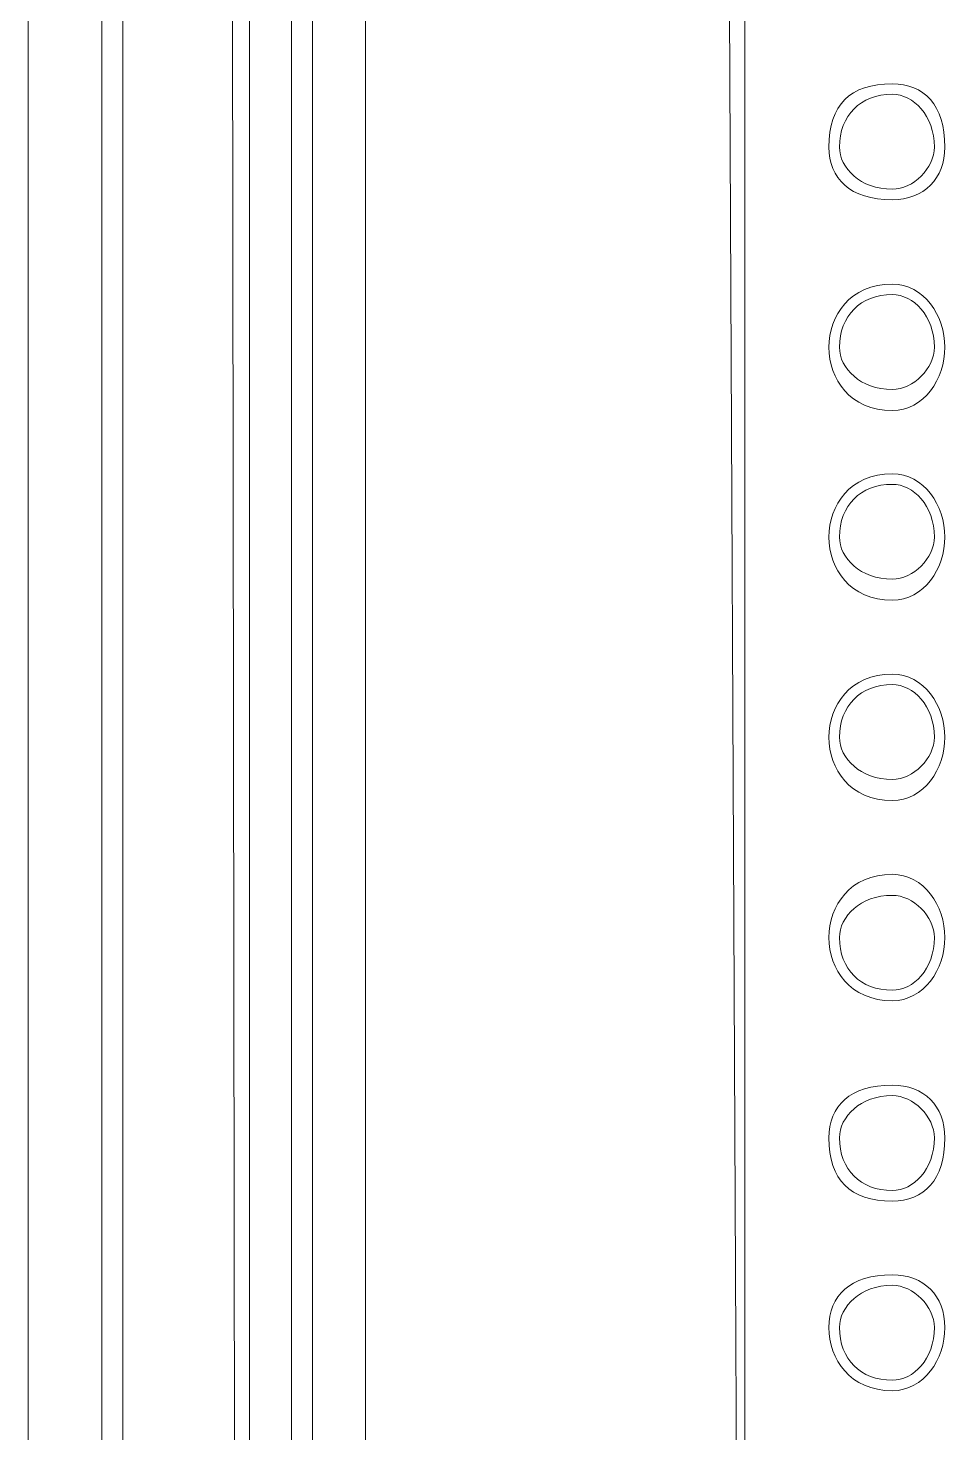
# Model space of a CAD drawing. Header units: metres. Extents: x 2999 to 3164, y 1641 to 1678.
# Drawn here: x 3009.2571 to 3009.3921, y 1651.7981 to 1652.005 of the extents above; entities that cross this region are included whole.
import ezdxf

# ---------------------------------------------------------------- set-up
doc = ezdxf.new("R2010")
doc.units = ezdxf.units.M

msp = doc.modelspace()

# ---------------------------------------------------------------- linework, layer by layer
at = {"color": 7, "linetype": 'Continuous', "lineweight": 20, "true_color": 0x000007}
for points in [[(3009.25706, 1652.67497), (3009.25706, 1650.14374), (3009.25706, 1650.14374)], [(3009.25706, 1652.67497), (3009.25706, 1650.14374), (3009.25706, 1650.14374)], [(3009.29897, 1650.67606), (3009.29897, 1652.59271), (3009.29741, 1652.59737), (3009.29741, 1652.45925)], [(3009.29897, 1652.59271), (3009.30673, 1652.59271), (3009.30673, 1650.96627)], [(3009.25706, 1651.50635), (3009.26793, 1651.5079), (3009.26793, 1652.58961), (3009.25706, 1652.58961)], [(3009.27103, 1652.5834), (3009.27103, 1650.15771), (3009.27103, 1650.15771)], [(3009.27103, 1652.57564), (3009.27103, 1650.15616), (3009.27103, 1650.15616)], [(3009.28965, 1652.46546), (3009.28655, 1652.46856), (3009.28965, 1650.21979)], [(3009.29586, 1650.21979), (3009.29586, 1652.45925), (3009.28965, 1652.46546), (3009.28965, 1650.21979)]]:
    msp.add_lwpolyline(points, dxfattribs=at)
msp.add_lwpolyline([(3009.3626, 1651.37288), (3009.35949, 1651.37599), (3009.3626, 1651.53273), (3009.3626, 1652.19231), (3009.35949, 1652.19386), (3009.3626, 1651.53273)], close=True, dxfattribs=at)
for points in [[(3009.39208, 1651.98746), (3009.39208, 1651.99366), (3009.38898, 1651.99677), (3009.38432, 1651.99677), (3009.38432, 1651.99677), (3009.37811, 1651.99677), (3009.37501, 1651.99366), (3009.37501, 1651.98746), (3009.37501, 1651.98746), (3009.37501, 1651.9828), (3009.37811, 1651.9797), (3009.38432, 1651.9797), (3009.38432, 1651.9797), (3009.38898, 1651.9797), (3009.39208, 1651.9828), (3009.39208, 1651.98746)], [(3009.39053, 1651.98746), (3009.39053, 1651.99211), (3009.38743, 1651.99522), (3009.38432, 1651.99522), (3009.38432, 1651.99522), (3009.37967, 1651.99522), (3009.37656, 1651.99211), (3009.37656, 1651.98746), (3009.37656, 1651.98746), (3009.37656, 1651.98435), (3009.37967, 1651.98125), (3009.38432, 1651.98125), (3009.38432, 1651.98125), (3009.38743, 1651.98125), (3009.39053, 1651.98435), (3009.39053, 1651.98746)], [(3009.39208, 1651.95797), (3009.39208, 1651.96262), (3009.38898, 1651.96728), (3009.38432, 1651.96728), (3009.38432, 1651.96728), (3009.37811, 1651.96728), (3009.37501, 1651.96262), (3009.37501, 1651.95797), (3009.37501, 1651.95797), (3009.37501, 1651.95331), (3009.37811, 1651.94866), (3009.38432, 1651.94866), (3009.38432, 1651.94866), (3009.38898, 1651.94866), (3009.39208, 1651.95331), (3009.39208, 1651.95797)], [(3009.39053, 1651.95797), (3009.39053, 1651.96262), (3009.38743, 1651.96573), (3009.38432, 1651.96573), (3009.38432, 1651.96573), (3009.37967, 1651.96573), (3009.37656, 1651.96262), (3009.37656, 1651.95797), (3009.37656, 1651.95797), (3009.37656, 1651.95486), (3009.37967, 1651.95176), (3009.38432, 1651.95176), (3009.38432, 1651.95176), (3009.38743, 1651.95176), (3009.39053, 1651.95486), (3009.39053, 1651.95797)], [(3009.39208, 1651.93003), (3009.39208, 1651.93469), (3009.38898, 1651.93935), (3009.38432, 1651.93935), (3009.38432, 1651.93935), (3009.37811, 1651.93935), (3009.37501, 1651.93469), (3009.37501, 1651.93003), (3009.37501, 1651.93003), (3009.37501, 1651.92538), (3009.37811, 1651.92072), (3009.38432, 1651.92072), (3009.38432, 1651.92072), (3009.38898, 1651.92072), (3009.39208, 1651.92538), (3009.39208, 1651.93003)], [(3009.39053, 1651.93003), (3009.39053, 1651.93469), (3009.38743, 1651.93779), (3009.38432, 1651.93779), (3009.38432, 1651.93779), (3009.37967, 1651.93779), (3009.37656, 1651.93469), (3009.37656, 1651.93003), (3009.37656, 1651.93003), (3009.37656, 1651.92693), (3009.37967, 1651.92383), (3009.38432, 1651.92383), (3009.38432, 1651.92383), (3009.38743, 1651.92383), (3009.39053, 1651.92693), (3009.39053, 1651.93003)], [(3009.39208, 1651.90055), (3009.39208, 1651.9052), (3009.38898, 1651.90986), (3009.38432, 1651.90986), (3009.38432, 1651.90986), (3009.37811, 1651.90986), (3009.37501, 1651.9052), (3009.37501, 1651.90055), (3009.37501, 1651.90055), (3009.37501, 1651.89589), (3009.37811, 1651.89123), (3009.38432, 1651.89123), (3009.38432, 1651.89123), (3009.38898, 1651.89123), (3009.39208, 1651.89589), (3009.39208, 1651.90055)], [(3009.39053, 1651.90055), (3009.39053, 1651.9052), (3009.38743, 1651.90831), (3009.38432, 1651.90831), (3009.38432, 1651.90831), (3009.37967, 1651.90831), (3009.37656, 1651.9052), (3009.37656, 1651.90055), (3009.37656, 1651.90055), (3009.37656, 1651.89744), (3009.37967, 1651.89434), (3009.38432, 1651.89434), (3009.38432, 1651.89434), (3009.38743, 1651.89434), (3009.39053, 1651.89744), (3009.39053, 1651.90055)], [(3009.39208, 1651.87106), (3009.39208, 1651.87572), (3009.38898, 1651.88037), (3009.38432, 1651.88037), (3009.38432, 1651.88037), (3009.37811, 1651.88037), (3009.37501, 1651.87572), (3009.37501, 1651.87106), (3009.37501, 1651.87106), (3009.37501, 1651.8664), (3009.37811, 1651.86175), (3009.38432, 1651.86175), (3009.38432, 1651.86175), (3009.38898, 1651.86175), (3009.39208, 1651.8664), (3009.39208, 1651.87106)], [(3009.39053, 1651.87106), (3009.39053, 1651.87416), (3009.38743, 1651.87727), (3009.38432, 1651.87727), (3009.38432, 1651.87727), (3009.37967, 1651.87727), (3009.37656, 1651.87416), (3009.37656, 1651.87106), (3009.37656, 1651.87106), (3009.37656, 1651.8664), (3009.37967, 1651.8633), (3009.38432, 1651.8633), (3009.38432, 1651.8633), (3009.38743, 1651.8633), (3009.39053, 1651.8664), (3009.39053, 1651.87106)], [(3009.39208, 1651.84157), (3009.39208, 1651.84623), (3009.38898, 1651.84933), (3009.38432, 1651.84933), (3009.38432, 1651.84933), (3009.37811, 1651.84933), (3009.37501, 1651.84623), (3009.37501, 1651.84157), (3009.37501, 1651.84157), (3009.37501, 1651.83536), (3009.37811, 1651.83226), (3009.38432, 1651.83226), (3009.38432, 1651.83226), (3009.38898, 1651.83226), (3009.39208, 1651.83536), (3009.39208, 1651.84157)], [(3009.39053, 1651.84157), (3009.39053, 1651.84468), (3009.38743, 1651.84778), (3009.38432, 1651.84778), (3009.38432, 1651.84778), (3009.37967, 1651.84778), (3009.37656, 1651.84468), (3009.37656, 1651.84157), (3009.37656, 1651.84157), (3009.37656, 1651.83692), (3009.37967, 1651.83381), (3009.38432, 1651.83381), (3009.38432, 1651.83381), (3009.38743, 1651.83381), (3009.39053, 1651.83692), (3009.39053, 1651.84157)], [(3009.39208, 1651.81364), (3009.39208, 1651.81829), (3009.38898, 1651.8214), (3009.38432, 1651.8214), (3009.38432, 1651.8214), (3009.37811, 1651.8214), (3009.37501, 1651.81829), (3009.37501, 1651.81364), (3009.37501, 1651.81364), (3009.37501, 1651.80898), (3009.37811, 1651.80433), (3009.38432, 1651.80433), (3009.38432, 1651.80433), (3009.38898, 1651.80433), (3009.39208, 1651.80898), (3009.39208, 1651.81364)], [(3009.39053, 1651.81364), (3009.39053, 1651.81674), (3009.38743, 1651.81985), (3009.38432, 1651.81985), (3009.38432, 1651.81985), (3009.37967, 1651.81985), (3009.37656, 1651.81674), (3009.37656, 1651.81364), (3009.37656, 1651.81364), (3009.37656, 1651.80898), (3009.37967, 1651.80588), (3009.38432, 1651.80588), (3009.38432, 1651.80588), (3009.38743, 1651.80588), (3009.39053, 1651.80898), (3009.39053, 1651.81364)]]:
    msp.add_open_spline(points, degree=3, knots=[0, 0, 0, 0, 0.0625, 0.0625, 0.0625, 0.062501, 0.125, 0.125, 0.125, 0.125001, 0.1875, 0.1875, 0.1875, 0.187501, 1, 1, 1, 1], dxfattribs=at)

doc.saveas('drawing.dxf')
